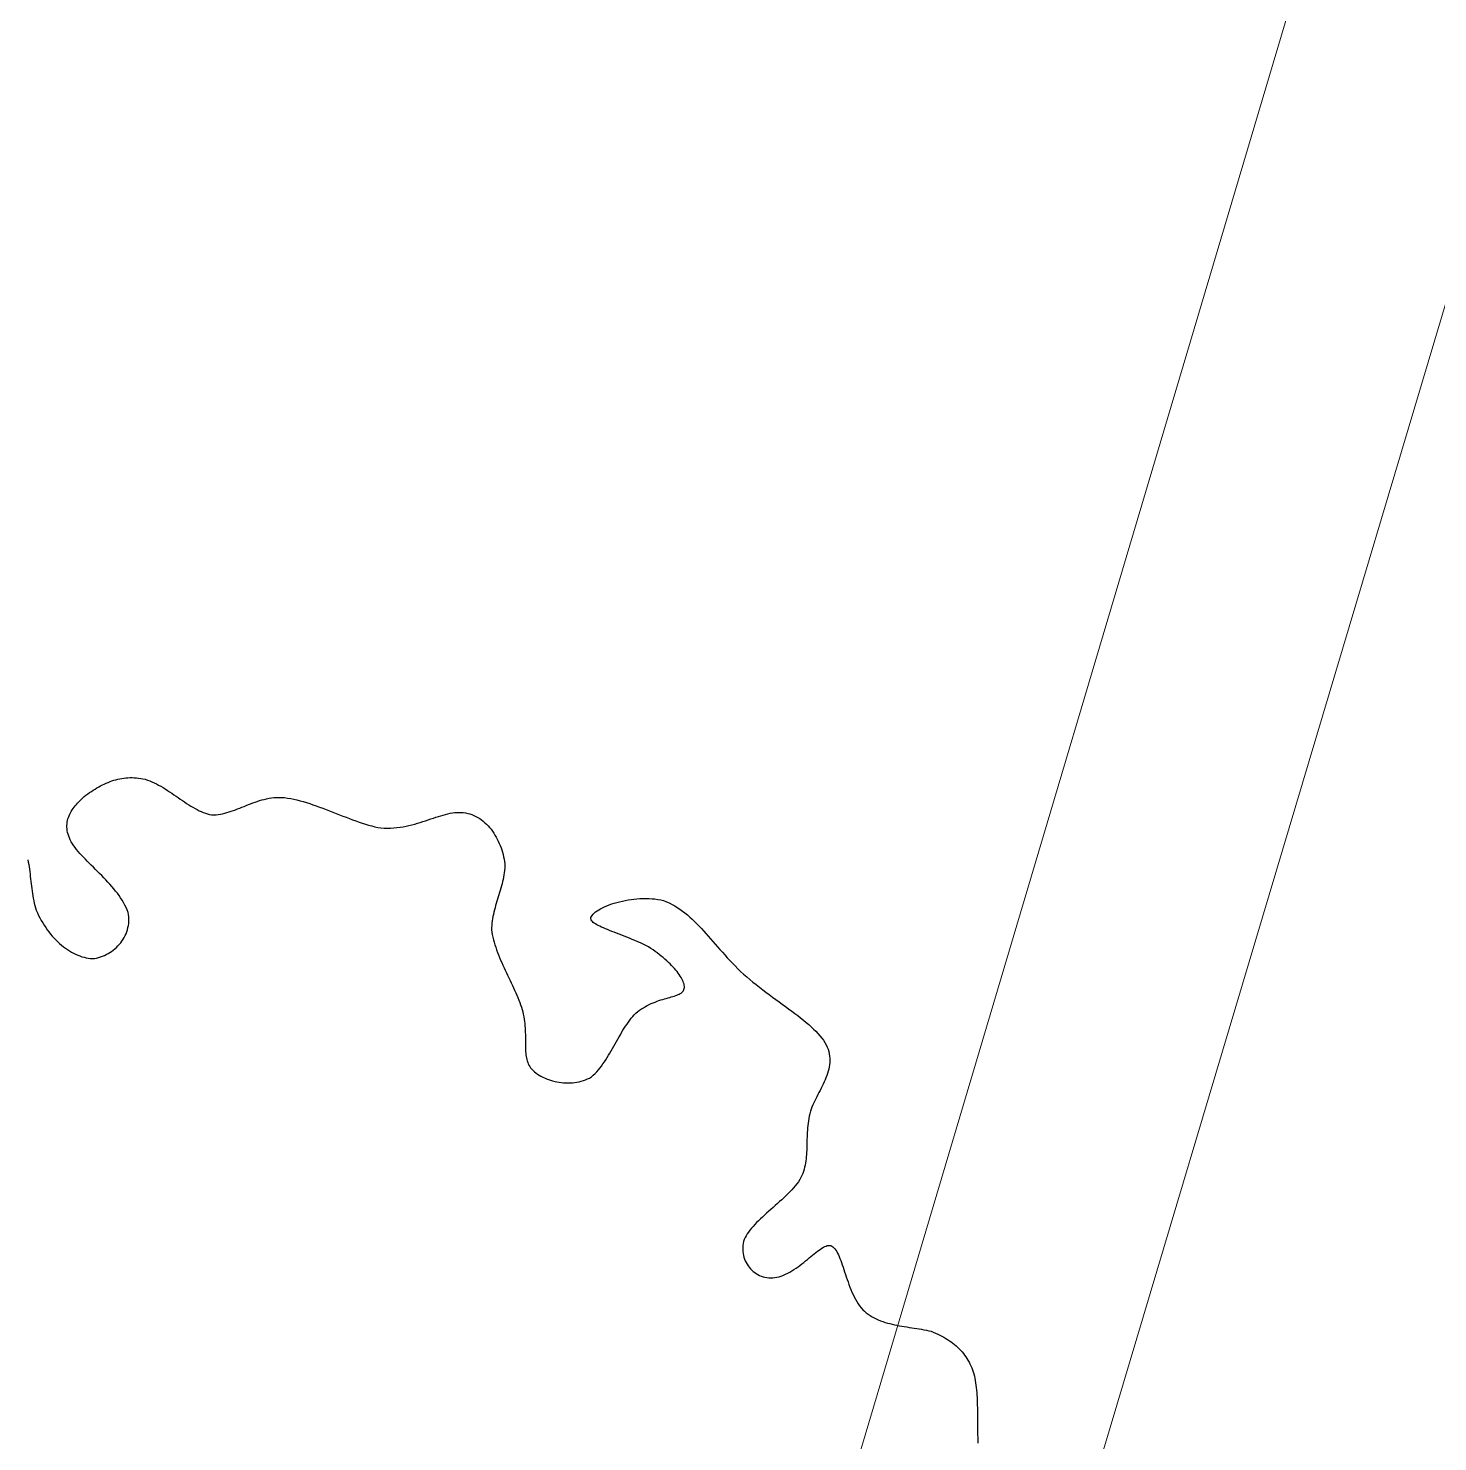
# Model space of a CAD drawing. Header units: metres. Extents: x 3 to 509016, y 4 to 6969473.
# Drawn here: x 507941.946 to 507945.447, y 6967156.693 to 6967160.203 of the extents above; entities that cross this region are included whole.
import ezdxf

# ---------------------------------------------------------------- set-up
doc = ezdxf.new("R2010")
doc.units = ezdxf.units.M
doc.layers.add('mga2020VEG_TREE', color=252, linetype='Continuous')
doc.layers.add('XREF', color=7, linetype='Continuous')
doc.layers.add('RW_UG_PIPES', color=252, linetype='EXISTING_WAT_RECYCLED', lineweight=0)
doc.layers.add('W_AG_PIPES_N', color=252, linetype='EXISTING_WATER', lineweight=0)
doc.styles.get("Standard").update_dxf_attribs({"font": 'ARIALN.TTF'})
doc.linetypes.add('EXISTING_WAT_RECYCLED', pattern='A,2,-2,2,-2,2,-2,["R",Standard,S=2.5,R=0,X=0,Y=-1.25],-4.4,2,-2,2,-2', length=24.4)
doc.linetypes.add('EXISTING_WATER', pattern='A,2,-2,2,-2,2,-2,["W",Standard,S=2.5,R=0,X=0,Y=-1.25],-4.4,2,-2,2,-2', length=24.4)

# ---------------------------------------------------------------- blocks, each defined once
blk = doc.blocks.new('BAC V TREE')
for p, q in [((2.4738, 15.3443), (2.5043, 15.3562)), ((2.5043, 15.3562), (2.5351, 15.3672)), ((2.5351, 15.3672), (2.5661, 15.3773)), ((2.5661, 15.3773), (2.5974, 15.3863)), ((2.5974, 15.3863), (2.6289, 15.3944)), ((2.6289, 15.3944), (2.6606, 15.4014)), ((2.6606, 15.4014), (2.6927, 15.4073)), ((2.6927, 15.4073), (2.725, 15.4121)), ((2.725, 15.4121), (2.7576, 15.4158)), ((2.7576, 15.4158), (2.7906, 15.4184)), ((2.7906, 15.4184), (2.8238, 15.4197)), ((2.8238, 15.4197), (2.8574, 15.4198)), ((2.8574, 15.4198), (2.8913, 15.4187)), ((2.8913, 15.4187), (2.9256, 15.4163)), ((2.9256, 15.4163), (2.9602, 15.4126)), ((2.9602, 15.4126), (2.9952, 15.4076)), ((2.9952, 15.4076), (3.0306, 15.4012)), ((3.0306, 15.4012), (3.0664, 15.3934)), ((3.0664, 15.3934), (3.1027, 15.3817)), ((3.1027, 15.3817), (3.1389, 15.3684)), ((3.1389, 15.3684), (3.1748, 15.3535)), ((2.0918, 15.1173), (2.1205, 15.1387)), ((2.1205, 15.1387), (2.1492, 15.1596)), ((2.1492, 15.1596), (2.178, 15.1799)), ((2.178, 15.1799), (2.207, 15.1996)), ((2.207, 15.1996), (2.236, 15.2186)), ((2.236, 15.2186), (2.2652, 15.237)), ((2.2652, 15.237), (2.2945, 15.2547)), ((2.2945, 15.2547), (2.3239, 15.2716)), ((2.3239, 15.2716), (2.3535, 15.2878)), ((2.3535, 15.2878), (2.3833, 15.3031)), ((2.3833, 15.3031), (2.4133, 15.3177)), ((2.4133, 15.3177), (2.4434, 15.3314)), ((2.4434, 15.3314), (2.4738, 15.3443)), ((3.1748, 15.3535), (3.2106, 15.3371)), ((3.2106, 15.3371), (3.2462, 15.3195)), ((3.2462, 15.3195), (3.2816, 15.3007)), ((3.2816, 15.3007), (3.3168, 15.2809)), ((3.3168, 15.2809), (3.3519, 15.2602)), ((3.3519, 15.2602), (3.3868, 15.2386)), ((3.3868, 15.2386), (3.4215, 15.2165)), ((3.4215, 15.2165), (3.4561, 15.1937)), ((3.4561, 15.1937), (3.4906, 15.1706)), ((3.4906, 15.1706), (3.5249, 15.1472)), ((3.5249, 15.1472), (3.5591, 15.1237)), ((1.8846, 14.8808), (1.8989, 14.9038)), ((1.8989, 14.9038), (1.9143, 14.9265)), ((1.9143, 14.9265), (1.9307, 14.9488)), ((1.9307, 14.9488), (1.9481, 14.9708)), ((1.9481, 14.9708), (1.9664, 14.9926)), ((1.9664, 14.9926), (1.9855, 15.014)), ((1.9855, 15.014), (2.0055, 15.0352)), ((2.0055, 15.0352), (2.0261, 15.0561)), ((2.0261, 15.0561), (2.0475, 15.0767)), ((2.0475, 15.0767), (2.0694, 15.0971)), ((2.0694, 15.0971), (2.0918, 15.1173)), ((3.5591, 15.1237), (3.5932, 15.1001)), ((3.5932, 15.1001), (3.6272, 15.0766)), ((3.6272, 15.0766), (3.6611, 15.0534)), ((3.6611, 15.0534), (3.6948, 15.0305)), ((3.6948, 15.0305), (3.7285, 15.0082)), ((3.7285, 15.0082), (3.7621, 14.9864)), ((3.7621, 14.9864), (3.7956, 14.9654)), ((3.7956, 14.9654), (3.8291, 14.9452)), ((3.8291, 14.9452), (3.8624, 14.9261)), ((3.8624, 14.9261), (3.8957, 14.9081)), ((3.8957, 14.9081), (3.929, 14.8913)), ((4.4759, 14.8937), (4.51, 14.9063)), ((4.51, 14.9063), (4.5441, 14.9194)), ((4.5441, 14.9194), (4.5783, 14.9329)), ((4.5783, 14.9329), (4.6125, 14.9467)), ((4.6125, 14.9467), (4.6469, 14.9606)), ((4.6469, 14.9606), (4.6815, 14.9746)), ((4.6815, 14.9746), (4.7163, 14.9885)), ((4.7163, 14.9885), (4.7513, 15.0022)), ((4.7513, 15.0022), (4.7867, 15.0155)), ((4.7867, 15.0155), (4.8223, 15.0284)), ((4.8223, 15.0284), (4.8583, 15.0407)), ((4.8583, 15.0407), (4.8948, 15.0523)), ((4.8948, 15.0523), (4.9317, 15.063)), ((4.9317, 15.063), (4.969, 15.0728)), ((4.969, 15.0728), (5.0069, 15.0815)), ((5.0069, 15.0815), (5.0453, 15.089)), ((5.0453, 15.089), (5.0843, 15.0952)), ((5.0843, 15.0952), (5.124, 15.1)), ((5.124, 15.1), (5.1643, 15.1031)), ((5.1643, 15.1031), (5.2054, 15.1046)), ((5.2054, 15.1046), (5.2472, 15.1042)), ((5.2472, 15.1042), (5.2946, 15.0997)), ((5.2946, 15.0997), (5.3427, 15.0933)), ((5.3427, 15.0933), (5.3915, 15.085)), ((5.3915, 15.085), (5.4409, 15.075)), ((5.4409, 15.075), (5.4909, 15.0635)), ((5.4909, 15.0635), (5.5414, 15.0506)), ((5.5414, 15.0506), (5.5924, 15.0363)), ((5.5924, 15.0363), (5.6439, 15.0208)), ((5.6439, 15.0208), (5.6957, 15.0042)), ((5.6957, 15.0042), (5.7479, 14.9867)), ((5.7479, 14.9867), (5.8003, 14.9684)), ((5.8003, 14.9684), (5.853, 14.9493)), ((5.853, 14.9493), (5.9058, 14.9297)), ((5.9058, 14.9297), (5.9588, 14.9096)), ((5.9588, 14.9096), (6.0119, 14.8892)), ((1.8154, 14.6565), (1.817, 14.6831)), ((1.817, 14.6831), (1.8203, 14.7093)), ((1.8203, 14.7093), (1.8252, 14.735)), ((1.8252, 14.735), (1.8317, 14.7603)), ((1.8317, 14.7603), (1.8396, 14.7851)), ((1.8396, 14.7851), (1.8489, 14.8096)), ((1.8489, 14.8096), (1.8595, 14.8337)), ((1.8595, 14.8337), (1.8714, 14.8574)), ((1.8714, 14.8574), (1.8846, 14.8808)), ((3.929, 14.8913), (3.9622, 14.8759)), ((3.9622, 14.8759), (3.9954, 14.862)), ((3.9954, 14.862), (4.0285, 14.8498)), ((4.0285, 14.8498), (4.0616, 14.8393)), ((4.0616, 14.8393), (4.0947, 14.8307)), ((4.0947, 14.8307), (4.1278, 14.8242)), ((4.1278, 14.8242), (4.1638, 14.8247)), ((4.1638, 14.8247), (4.1994, 14.8269)), ((4.1994, 14.8269), (4.2347, 14.8308)), ((4.2347, 14.8308), (4.2697, 14.8363)), ((4.2697, 14.8363), (4.3045, 14.8431)), ((4.3045, 14.8431), (4.339, 14.8512)), ((4.339, 14.8512), (4.3734, 14.8604)), ((4.3734, 14.8604), (4.4077, 14.8707)), ((4.4077, 14.8707), (4.4418, 14.8818)), ((4.4418, 14.8818), (4.4759, 14.8937)), ((6.0119, 14.8892), (6.065, 14.8685)), ((6.065, 14.8685), (6.118, 14.8478)), ((6.118, 14.8478), (6.171, 14.827)), ((6.171, 14.827), (6.2239, 14.8065)), ((6.2239, 14.8065), (6.2766, 14.7862)), ((6.2766, 14.7862), (6.3291, 14.7662)), ((6.3291, 14.7662), (6.3813, 14.7468)), ((6.3813, 14.7468), (6.4332, 14.7281)), ((6.4332, 14.7281), (6.4847, 14.7101)), ((6.4847, 14.7101), (6.5358, 14.693)), ((6.5358, 14.693), (6.5864, 14.6768)), ((7.3283, 14.6664), (7.3737, 14.6784)), ((7.3737, 14.6784), (7.4184, 14.6911)), ((7.4184, 14.6911), (7.4624, 14.7044)), ((7.4624, 14.7044), (7.5057, 14.718)), ((7.5057, 14.718), (7.5483, 14.7318)), ((7.5483, 14.7318), (7.5902, 14.7457)), ((7.5902, 14.7457), (7.6315, 14.7595)), ((7.6315, 14.7595), (7.6722, 14.7731)), ((7.6722, 14.7731), (7.7122, 14.7863)), ((7.7122, 14.7863), (7.7516, 14.799)), ((7.7516, 14.799), (7.7904, 14.811)), ((7.7904, 14.811), (7.8287, 14.8221)), ((7.8287, 14.8221), (7.8663, 14.8323)), ((7.8663, 14.8323), (7.9035, 14.8413)), ((7.9035, 14.8413), (7.9401, 14.8491)), ((7.9401, 14.8491), (7.9761, 14.8554)), ((7.9761, 14.8554), (8.0117, 14.8602)), ((8.0117, 14.8602), (8.0468, 14.8632)), ((8.0468, 14.8632), (8.0814, 14.8644)), ((8.0814, 14.8644), (8.1156, 14.8635)), ((8.1156, 14.8635), (8.1493, 14.8604)), ((8.1493, 14.8604), (8.1851, 14.8555)), ((8.1851, 14.8555), (8.22, 14.8484)), ((8.22, 14.8484), (8.2541, 14.8392)), ((8.2541, 14.8392), (8.2874, 14.828)), ((8.2874, 14.828), (8.3198, 14.8149)), ((8.3198, 14.8149), (8.3513, 14.7999)), ((8.3513, 14.7999), (8.3819, 14.7832)), ((8.3819, 14.7832), (8.4116, 14.7647)), ((8.4116, 14.7647), (8.4404, 14.7446)), ((8.4404, 14.7446), (8.4682, 14.7229)), ((8.4682, 14.7229), (8.4951, 14.6998)), ((8.4951, 14.6998), (8.5211, 14.6753)), ((1.8154, 14.6295), (1.8154, 14.6565)), ((1.8172, 14.602), (1.8154, 14.6295)), ((1.8209, 14.574), (1.8172, 14.602)), ((1.8265, 14.5455), (1.8209, 14.574)), ((1.834, 14.5165), (1.8265, 14.5455)), ((1.8436, 14.487), (1.834, 14.5165)), ((1.8552, 14.4569), (1.8436, 14.487)), ((1.869, 14.4264), (1.8552, 14.4569)), ((6.5864, 14.6768), (6.6365, 14.6618)), ((6.6365, 14.6618), (6.686, 14.6481)), ((6.686, 14.6481), (6.7349, 14.6357)), ((6.7349, 14.6357), (6.7831, 14.6249)), ((6.7831, 14.6249), (6.8306, 14.6156)), ((6.8306, 14.6156), (6.8841, 14.6127)), ((6.8841, 14.6127), (6.9368, 14.612)), ((6.9368, 14.612), (6.9886, 14.6133)), ((6.9886, 14.6133), (7.0395, 14.6165)), ((7.0395, 14.6165), (7.0897, 14.6214)), ((7.0897, 14.6214), (7.139, 14.6278)), ((7.139, 14.6278), (7.1874, 14.6357)), ((7.1874, 14.6357), (7.2352, 14.6449)), ((7.2352, 14.6449), (7.2821, 14.6551)), ((7.2821, 14.6551), (7.3283, 14.6664)), ((8.5211, 14.6753), (8.546, 14.6494)), ((8.546, 14.6494), (8.57, 14.6223)), ((8.57, 14.6223), (8.593, 14.594)), ((8.593, 14.594), (8.615, 14.5646)), ((8.615, 14.5646), (8.6359, 14.5343)), ((8.6359, 14.5343), (8.6558, 14.5029)), ((8.6558, 14.5029), (8.6746, 14.4707)), ((8.6746, 14.4707), (8.6924, 14.4377)), ((1.885, 14.3952), (1.869, 14.4264)), ((1.9033, 14.3635), (1.885, 14.3952)), ((1.9239, 14.3312), (1.9033, 14.3635)), ((1.9463, 14.3012), (1.9239, 14.3312)), ((1.9704, 14.2709), (1.9463, 14.3012)), ((1.996, 14.2403), (1.9704, 14.2709)), ((2.0229, 14.2096), (1.996, 14.2403)), ((8.6924, 14.4377), (8.7091, 14.4041)), ((8.7091, 14.4041), (8.7247, 14.3697)), ((8.7247, 14.3697), (8.7392, 14.3348)), ((8.7392, 14.3348), (8.7525, 14.2995)), ((8.7525, 14.2995), (8.7648, 14.2637)), ((8.7648, 14.2637), (8.7759, 14.2276)), ((8.7759, 14.2276), (8.7858, 14.1912)), ((1.1921, 14.1076), (1.1989, 14.0702)), ((1.1989, 14.0702), (1.2051, 14.0325)), ((1.2051, 14.0325), (1.2109, 13.9945)), ((2.0511, 14.1786), (2.0229, 14.2096)), ((2.0803, 14.1473), (2.0511, 14.1786)), ((2.1105, 14.1158), (2.0803, 14.1473)), ((2.1415, 14.0841), (2.1105, 14.1158)), ((2.1733, 14.052), (2.1415, 14.0841)), ((2.2056, 14.0197), (2.1733, 14.052)), ((2.2384, 13.9871), (2.2056, 14.0197)), ((8.7858, 14.1912), (8.7945, 14.1547)), ((8.7945, 14.1547), (8.8021, 14.1181)), ((8.8021, 14.1181), (8.8085, 14.0814)), ((8.8085, 14.0814), (8.8136, 14.0448)), ((8.8133, 14.0084), (8.8116, 13.9722)), ((8.8136, 14.0448), (8.8133, 14.0084)), ((1.2109, 13.9945), (1.2162, 13.9563)), ((1.2162, 13.9563), (1.2211, 13.9179)), ((1.2211, 13.9179), (1.2259, 13.8793)), ((1.2259, 13.8793), (1.2304, 13.8406)), ((1.2304, 13.8406), (1.2349, 13.8018)), ((1.2349, 13.8018), (1.2394, 13.7629)), ((2.2716, 13.9543), (2.2384, 13.9871)), ((2.3049, 13.9211), (2.2716, 13.9543)), ((2.3383, 13.8876), (2.3049, 13.9211)), ((2.3716, 13.8539), (2.3383, 13.8876)), ((2.4048, 13.8198), (2.3716, 13.8539)), ((2.4376, 13.7854), (2.4048, 13.8198)), ((2.4701, 13.7507), (2.4376, 13.7854)), ((8.7858, 13.7939), (8.7779, 13.7586)), ((8.7929, 13.8292), (8.7858, 13.7939)), ((8.7991, 13.8648), (8.7929, 13.8292)), ((8.8044, 13.9004), (8.7991, 13.8648)), ((8.8086, 13.9362), (8.8044, 13.9004)), ((8.8116, 13.9722), (8.8086, 13.9362)), ((1.2394, 13.7629), (1.2439, 13.724)), ((1.2439, 13.724), (1.2487, 13.6852)), ((1.2487, 13.6852), (1.2538, 13.6463)), ((1.2538, 13.6463), (1.2592, 13.6075)), ((1.2592, 13.6075), (1.265, 13.5689)), ((1.265, 13.5689), (1.2714, 13.5304)), ((2.5019, 13.7156), (2.4701, 13.7507)), ((2.5331, 13.6802), (2.5019, 13.7156)), ((2.5634, 13.6445), (2.5331, 13.6802)), ((2.5928, 13.6084), (2.5634, 13.6445)), ((2.6212, 13.5719), (2.5928, 13.6084)), ((2.6483, 13.5351), (2.6212, 13.5719)), ((8.7194, 13.5489), (8.7087, 13.5141)), ((8.7299, 13.5837), (8.7194, 13.5489)), ((8.7403, 13.6185), (8.7299, 13.5837)), ((8.7504, 13.6534), (8.7403, 13.6185)), ((8.7601, 13.6884), (8.7504, 13.6534)), ((8.7693, 13.7234), (8.7601, 13.6884)), ((8.7779, 13.7586), (8.7693, 13.7234)), ((1.2714, 13.5304), (1.2785, 13.492)), ((1.2785, 13.492), (1.2862, 13.4539)), ((1.2862, 13.4539), (1.2947, 13.416)), ((1.2947, 13.416), (1.3042, 13.3784)), ((1.3042, 13.3784), (1.3146, 13.3411)), ((1.3146, 13.3411), (1.326, 13.3041)), ((2.6741, 13.4979), (2.6483, 13.5351)), ((2.6984, 13.4603), (2.6741, 13.4979)), ((2.7212, 13.4224), (2.6984, 13.4603)), ((2.7422, 13.384), (2.7212, 13.4224)), ((2.7614, 13.3453), (2.7422, 13.384)), ((2.7786, 13.3061), (2.7614, 13.3453)), ((8.6572, 13.3402), (8.6479, 13.3053)), ((8.6669, 13.375), (8.6572, 13.3402)), ((8.677, 13.4098), (8.6669, 13.375)), ((8.6874, 13.4446), (8.677, 13.4098)), ((8.698, 13.4793), (8.6874, 13.4446)), ((8.7087, 13.5141), (8.698, 13.4793)), ((10.315, 13.3075), (10.344, 13.3243)), ((10.344, 13.3243), (10.3754, 13.3406)), ((10.3754, 13.3406), (10.4089, 13.3565)), ((10.4089, 13.3565), (10.4444, 13.3719)), ((10.4444, 13.3719), (10.4818, 13.3866)), ((10.4818, 13.3866), (10.5209, 13.4006)), ((10.5209, 13.4006), (10.5616, 13.4139)), ((10.5616, 13.4139), (10.6036, 13.4263)), ((10.6036, 13.4263), (10.647, 13.4378)), ((10.647, 13.4378), (10.6915, 13.4484)), ((10.6915, 13.4484), (10.7369, 13.4579)), ((10.7369, 13.4579), (10.7832, 13.4663)), ((10.7832, 13.4663), (10.8301, 13.4736)), ((10.8301, 13.4736), (10.8776, 13.4796)), ((10.8776, 13.4796), (10.9255, 13.4843)), ((10.9255, 13.4843), (10.9736, 13.4876)), ((10.9736, 13.4876), (11.0218, 13.4894)), ((11.0218, 13.4894), (11.0699, 13.4898)), ((11.0699, 13.4898), (11.1179, 13.4885)), ((11.1179, 13.4885), (11.1654, 13.4856)), ((11.1654, 13.4856), (11.2125, 13.481)), ((11.2125, 13.481), (11.2589, 13.4746)), ((11.2589, 13.4746), (11.3046, 13.4663)), ((11.3046, 13.4663), (11.3492, 13.4561)), ((11.3492, 13.4561), (11.3957, 13.4374)), ((11.3957, 13.4374), (11.4409, 13.4169)), ((11.4409, 13.4169), (11.485, 13.3944)), ((11.485, 13.3944), (11.5281, 13.3702)), ((11.5281, 13.3702), (11.5702, 13.3443)), ((11.5702, 13.3443), (11.6114, 13.3168)), ((1.326, 13.3041), (1.3443, 13.2614)), ((1.3443, 13.2614), (1.3638, 13.2196)), ((1.3638, 13.2196), (1.3843, 13.1786)), ((1.3843, 13.1786), (1.4058, 13.1386)), ((1.4058, 13.1386), (1.4283, 13.0996)), ((1.4283, 13.0996), (1.4518, 13.0616)), ((2.7937, 13.2665), (2.7786, 13.3061)), ((2.8, 13.2305), (2.7937, 13.2665)), ((2.804, 13.1948), (2.8, 13.2305)), ((2.8025, 13.0901), (2.8051, 13.1245)), ((2.8057, 13.1595), (2.804, 13.1948)), ((2.8051, 13.1245), (2.8057, 13.1595)), ((8.6123, 13.1298), (8.608, 13.0943)), ((8.6177, 13.1651), (8.6123, 13.1298)), ((8.624, 13.2003), (8.6177, 13.1651)), ((8.6312, 13.2354), (8.624, 13.2003)), ((8.6392, 13.2704), (8.6312, 13.2354)), ((8.6479, 13.3053), (8.6392, 13.2704)), ((10.187, 13.1709), (10.1885, 13.1838)), ((10.1888, 13.1581), (10.187, 13.1709)), ((10.1885, 13.1838), (10.1973, 13.2016)), ((10.1937, 13.1454), (10.1888, 13.1581)), ((10.2017, 13.1328), (10.1937, 13.1454)), ((10.1973, 13.2016), (10.2094, 13.2195)), ((10.2125, 13.1202), (10.2017, 13.1328)), ((10.2094, 13.2195), (10.2247, 13.2374)), ((10.2262, 13.1077), (10.2125, 13.1202)), ((10.2247, 13.2374), (10.2431, 13.2552)), ((10.2425, 13.0952), (10.2262, 13.1077)), ((10.2431, 13.2552), (10.2644, 13.2729)), ((10.2644, 13.2729), (10.2884, 13.2903)), ((10.2884, 13.2903), (10.315, 13.3075)), ((11.6114, 13.3168), (11.6518, 13.2878)), ((11.6518, 13.2878), (11.6914, 13.2572)), ((11.6914, 13.2572), (11.7304, 13.2253)), ((11.7304, 13.2253), (11.7688, 13.1921)), ((11.7688, 13.1921), (11.8067, 13.1576)), ((11.8067, 13.1576), (11.8442, 13.1219)), ((11.8442, 13.1219), (11.8813, 13.0852)), ((1.4518, 13.0616), (1.4762, 13.0245)), ((1.4762, 13.0245), (1.5015, 12.9886)), ((1.5015, 12.9886), (1.5275, 12.9537)), ((1.5275, 12.9537), (1.5544, 12.92)), ((1.5544, 12.92), (1.582, 12.8874)), ((1.582, 12.8874), (1.6103, 12.856)), ((2.7306, 12.8663), (2.7461, 12.896)), ((2.7461, 12.896), (2.76, 12.9266)), ((2.76, 12.9266), (2.7722, 12.958)), ((2.7722, 12.958), (2.7826, 12.99)), ((2.7826, 12.99), (2.7912, 13.0228)), ((2.7912, 13.0228), (2.7978, 13.0562)), ((2.7978, 13.0562), (2.8025, 13.0901)), ((8.603, 13.023), (8.6025, 12.9871)), ((8.6025, 12.9871), (8.6034, 12.951)), ((8.6048, 13.0587), (8.603, 13.023)), ((8.6034, 12.951), (8.6109, 12.9111)), ((8.608, 13.0943), (8.6048, 13.0587)), ((8.6109, 12.9111), (8.6198, 12.8711)), ((8.6198, 12.8711), (8.63, 12.8308)), ((10.2613, 13.0826), (10.2425, 13.0952)), ((10.2825, 13.07), (10.2613, 13.0826)), ((10.306, 13.0573), (10.2825, 13.07)), ((10.3317, 13.0444), (10.306, 13.0573)), ((10.3594, 13.0314), (10.3317, 13.0444)), ((10.3891, 13.0182), (10.3594, 13.0314)), ((10.4205, 13.0048), (10.3891, 13.0182)), ((10.4537, 12.9912), (10.4205, 13.0048)), ((10.4883, 12.9773), (10.4537, 12.9912)), ((10.5244, 12.963), (10.4883, 12.9773)), ((10.5618, 12.9485), (10.5244, 12.963)), ((10.6004, 12.9336), (10.5618, 12.9485)), ((10.6401, 12.9182), (10.6004, 12.9336)), ((10.6807, 12.9025), (10.6401, 12.9182)), ((10.7221, 12.8863), (10.6807, 12.9025)), ((10.7642, 12.8696), (10.7221, 12.8863)), ((11.8813, 13.0852), (11.9182, 13.0474)), ((11.9182, 13.0474), (11.9549, 13.0087)), ((11.9549, 13.0087), (11.9915, 12.9692)), ((11.9915, 12.9692), (12.0281, 12.9288)), ((12.0281, 12.9288), (12.0647, 12.8877)), ((12.0647, 12.8877), (12.1015, 12.846)), ((1.6103, 12.856), (1.6392, 12.8258)), ((1.6392, 12.8258), (1.6688, 12.7969)), ((1.6688, 12.7969), (1.6989, 12.7692)), ((1.6989, 12.7692), (1.7296, 12.7429)), ((1.7296, 12.7429), (1.7607, 12.7179)), ((1.7607, 12.7179), (1.7922, 12.6943)), ((1.7922, 12.6943), (1.8242, 12.6721)), ((1.8242, 12.6721), (1.8565, 12.6514)), ((1.8565, 12.6514), (1.8891, 12.6321)), ((2.5298, 12.6445), (2.5567, 12.6644)), ((2.5567, 12.6644), (2.5827, 12.6857)), ((2.5827, 12.6857), (2.6075, 12.7081)), ((2.6075, 12.7081), (2.6313, 12.7318)), ((2.6313, 12.7318), (2.6538, 12.7566)), ((2.6538, 12.7566), (2.6751, 12.7826)), ((2.6751, 12.7826), (2.695, 12.8095)), ((2.695, 12.8095), (2.7135, 12.8374)), ((2.7135, 12.8374), (2.7306, 12.8663)), ((8.63, 12.8308), (8.6414, 12.7905)), ((8.6414, 12.7905), (8.6538, 12.75)), ((8.6538, 12.75), (8.6673, 12.7094)), ((8.6673, 12.7094), (8.6816, 12.6687)), ((8.6816, 12.6687), (8.6969, 12.628)), ((10.8069, 12.8524), (10.7642, 12.8696)), ((10.85, 12.8346), (10.8069, 12.8524)), ((10.8935, 12.8163), (10.85, 12.8346)), ((10.9372, 12.7974), (10.8935, 12.8163)), ((10.9809, 12.7778), (10.9372, 12.7974)), ((11.0246, 12.7576), (10.9809, 12.7778)), ((11.0681, 12.7367), (11.0246, 12.7576)), ((11.1114, 12.715), (11.0681, 12.7367)), ((11.1468, 12.6913), (11.1114, 12.715)), ((11.1815, 12.6672), (11.1468, 12.6913)), ((11.2154, 12.6429), (11.1815, 12.6672)), ((12.1015, 12.846), (12.1385, 12.8038)), ((12.1385, 12.8038), (12.1757, 12.761)), ((12.1757, 12.761), (12.2134, 12.7178)), ((12.2134, 12.7178), (12.2515, 12.6743)), ((12.2515, 12.6743), (12.2901, 12.6305)), ((1.8891, 12.6321), (1.922, 12.6144)), ((1.922, 12.6144), (1.9551, 12.5981)), ((1.9551, 12.5981), (1.9884, 12.5835)), ((1.9884, 12.5835), (2.0218, 12.5704)), ((2.0218, 12.5704), (2.0553, 12.559)), ((2.0553, 12.559), (2.0888, 12.5493)), ((2.0888, 12.5493), (2.1224, 12.5412)), ((2.1224, 12.5412), (2.1559, 12.5349)), ((2.1559, 12.5349), (2.1894, 12.5304)), ((2.1894, 12.5304), (2.2227, 12.5276)), ((2.2227, 12.5276), (2.2555, 12.5317)), ((2.2555, 12.5317), (2.288, 12.5377)), ((2.288, 12.5377), (2.3201, 12.5454)), ((2.3201, 12.5454), (2.3519, 12.5549)), ((2.3519, 12.5549), (2.3832, 12.5659)), ((2.3832, 12.5659), (2.4139, 12.5786)), ((2.4139, 12.5786), (2.444, 12.5929)), ((2.444, 12.5929), (2.4734, 12.6086)), ((2.4734, 12.6086), (2.502, 12.6259)), ((2.502, 12.6259), (2.5298, 12.6445)), ((8.6969, 12.628), (8.7129, 12.5872)), ((8.7129, 12.5872), (8.7296, 12.5464)), ((8.7296, 12.5464), (8.7469, 12.5055)), ((8.7469, 12.5055), (8.7646, 12.4647)), ((8.7646, 12.4647), (8.7829, 12.4239)), ((8.7829, 12.4239), (8.8014, 12.3832)), ((11.2485, 12.6183), (11.2154, 12.6429)), ((11.2808, 12.5935), (11.2485, 12.6183)), ((11.3122, 12.5686), (11.2808, 12.5935)), ((11.3426, 12.5436), (11.3122, 12.5686)), ((11.372, 12.5185), (11.3426, 12.5436)), ((11.4005, 12.4933), (11.372, 12.5185)), ((11.4278, 12.4682), (11.4005, 12.4933)), ((11.454, 12.4431), (11.4278, 12.4682)), ((11.479, 12.4181), (11.454, 12.4431)), ((12.2901, 12.6305), (12.3293, 12.5865)), ((12.3293, 12.5865), (12.3692, 12.5424)), ((12.3692, 12.5424), (12.4099, 12.4983)), ((12.4099, 12.4983), (12.4514, 12.4542)), ((12.4514, 12.4542), (12.4939, 12.4102)), ((8.8014, 12.3832), (8.8203, 12.3425)), ((8.8203, 12.3425), (8.8393, 12.3019)), ((8.8393, 12.3019), (8.8584, 12.2614)), ((8.8584, 12.2614), (8.8775, 12.2211)), ((8.8775, 12.2211), (8.8966, 12.1809)), ((11.5028, 12.3933), (11.479, 12.4181)), ((11.5254, 12.3687), (11.5028, 12.3933)), ((11.5466, 12.3443), (11.5254, 12.3687)), ((11.5665, 12.3202), (11.5466, 12.3443)), ((11.585, 12.2963), (11.5665, 12.3202)), ((11.602, 12.2729), (11.585, 12.2963)), ((11.6175, 12.2498), (11.602, 12.2729)), ((11.6315, 12.2272), (11.6175, 12.2498)), ((11.6439, 12.2051), (11.6315, 12.2272)), ((11.6547, 12.1835), (11.6439, 12.2051)), ((12.4939, 12.4102), (12.5373, 12.3664)), ((12.5373, 12.3664), (12.5819, 12.3229)), ((12.5819, 12.3229), (12.6297, 12.2795)), ((12.6297, 12.2795), (12.6786, 12.2367)), ((12.6786, 12.2367), (12.7284, 12.1946)), ((12.7284, 12.1946), (12.779, 12.153)), ((8.8966, 12.1809), (8.9155, 12.1408)), ((8.9155, 12.1408), (8.9341, 12.1009)), ((8.9341, 12.1009), (8.9525, 12.0613)), ((8.9525, 12.0613), (8.9704, 12.0218)), ((8.9704, 12.0218), (8.9878, 11.9826)), ((8.9878, 11.9826), (9.0047, 11.9437)), ((11.6015, 11.9605), (11.6176, 11.9688)), ((11.6176, 11.9688), (11.632, 11.9777)), ((11.632, 11.9777), (11.6446, 11.9872)), ((11.6446, 11.9872), (11.6553, 11.9974)), ((11.6638, 12.1625), (11.6547, 12.1835)), ((11.6553, 11.9974), (11.664, 12.0083)), ((11.6712, 12.1421), (11.6638, 12.1625)), ((11.664, 12.0083), (11.6706, 12.0201)), ((11.6706, 12.0201), (11.6766, 12.035)), ((11.6768, 12.1223), (11.6712, 12.1421)), ((11.6766, 12.035), (11.6806, 12.0508)), ((11.6806, 12.1033), (11.6768, 12.1223)), ((11.6825, 12.085), (11.6806, 12.1033)), ((11.6806, 12.0508), (11.6825, 12.0674)), ((11.6825, 12.0674), (11.6825, 12.085)), ((12.779, 12.153), (12.8302, 12.112)), ((12.8302, 12.112), (12.8819, 12.0715)), ((12.8819, 12.0715), (12.9341, 12.0315)), ((12.9341, 12.0315), (12.9864, 11.992)), ((12.9864, 11.992), (13.0389, 11.953)), ((9.0047, 11.9437), (9.0209, 11.905)), ((9.0209, 11.905), (9.0364, 11.8667)), ((9.0364, 11.8667), (9.0511, 11.8286)), ((9.0511, 11.8286), (9.0648, 11.7909)), ((9.0648, 11.7909), (9.0776, 11.7536)), ((9.0776, 11.7536), (9.0892, 11.7166)), ((10.9975, 11.7246), (11.0282, 11.7442)), ((11.0282, 11.7442), (11.0592, 11.7624)), ((11.0592, 11.7624), (11.0904, 11.7793)), ((11.0904, 11.7793), (11.1217, 11.7949)), ((11.1217, 11.7949), (11.1531, 11.8094)), ((11.1531, 11.8094), (11.1844, 11.8227)), ((11.1844, 11.8227), (11.2155, 11.835)), ((11.2155, 11.835), (11.2464, 11.8465)), ((11.2464, 11.8465), (11.277, 11.8571)), ((11.277, 11.8571), (11.3071, 11.867)), ((11.3071, 11.867), (11.3367, 11.8762)), ((11.3367, 11.8762), (11.3657, 11.8849)), ((11.3657, 11.8849), (11.394, 11.8931)), ((11.394, 11.8931), (11.4215, 11.9009)), ((11.4215, 11.9009), (11.4481, 11.9085)), ((11.4481, 11.9085), (11.4737, 11.9158)), ((11.4737, 11.9158), (11.4982, 11.923)), ((11.4982, 11.923), (11.5215, 11.9302)), ((11.5215, 11.9302), (11.5436, 11.9374)), ((11.5436, 11.9374), (11.5644, 11.9448)), ((11.5644, 11.9448), (11.5837, 11.9525)), ((11.5837, 11.9525), (11.6015, 11.9605)), ((13.0389, 11.953), (13.0913, 11.9143)), ((13.0913, 11.9143), (13.1436, 11.8761)), ((13.1436, 11.8761), (13.1956, 11.8382)), ((13.1956, 11.8382), (13.2472, 11.8007)), ((13.2472, 11.8007), (13.2982, 11.7634)), ((13.2982, 11.7634), (13.3485, 11.7265)), ((9.0892, 11.7166), (9.0994, 11.6771)), ((9.0994, 11.6771), (9.1082, 11.6382)), ((9.1082, 11.6382), (9.1157, 11.6)), ((9.1157, 11.6), (9.1219, 11.5624)), ((9.1219, 11.5624), (9.1271, 11.5254)), ((9.1271, 11.5254), (9.1313, 11.489)), ((10.7883, 11.5149), (10.8111, 11.5457)), ((10.8111, 11.5457), (10.8344, 11.5752)), ((10.8344, 11.5752), (10.8583, 11.6036)), ((10.8583, 11.6036), (10.8829, 11.6305)), ((10.8829, 11.6305), (10.9082, 11.656)), ((10.9082, 11.656), (10.9374, 11.6806)), ((10.9374, 11.6806), (10.9672, 11.7034)), ((10.9672, 11.7034), (10.9975, 11.7246)), ((13.3485, 11.7265), (13.398, 11.6898)), ((13.398, 11.6898), (13.4465, 11.6534)), ((13.4465, 11.6534), (13.4939, 11.6171)), ((13.4939, 11.6171), (13.5401, 11.581)), ((13.5401, 11.581), (13.5849, 11.5451)), ((13.5849, 11.5451), (13.6283, 11.5093)), ((9.1313, 11.489), (9.1347, 11.4533)), ((9.1347, 11.4533), (9.1372, 11.4182)), ((9.1372, 11.4182), (9.1391, 11.3837)), ((9.1391, 11.3837), (9.1405, 11.3498)), ((9.1405, 11.3498), (9.1413, 11.3166)), ((9.1413, 11.3166), (9.1419, 11.284)), ((10.6392, 11.2759), (10.6598, 11.3119)), ((10.6598, 11.3119), (10.6805, 11.3475)), ((10.6805, 11.3475), (10.7014, 11.3825)), ((10.7014, 11.3825), (10.7226, 11.4168)), ((10.7226, 11.4168), (10.7441, 11.4504)), ((10.7441, 11.4504), (10.766, 11.4831)), ((10.766, 11.4831), (10.7883, 11.5149)), ((13.6283, 11.5093), (13.67, 11.4736)), ((13.67, 11.4736), (13.71, 11.4379)), ((13.71, 11.4379), (13.748, 11.4023)), ((13.748, 11.4023), (13.784, 11.3667)), ((13.784, 11.3667), (13.8179, 11.3311)), ((13.8179, 11.3311), (13.8495, 11.2955)), ((13.8495, 11.2955), (13.8786, 11.2597)), ((9.1419, 11.284), (9.1421, 11.252)), ((9.1421, 11.252), (9.1423, 11.2207)), ((9.1423, 11.2207), (9.1424, 11.1899)), ((9.1424, 11.1899), (9.1426, 11.1598)), ((9.1426, 11.1598), (9.1429, 11.1303)), ((9.1429, 11.1303), (9.1435, 11.1015)), ((9.1435, 11.1015), (9.1446, 11.0732)), ((9.1446, 11.0732), (9.1461, 11.0456)), ((10.5153, 11.0558), (10.5363, 11.0925)), ((10.5363, 11.0925), (10.5571, 11.1293)), ((10.5571, 11.1293), (10.5777, 11.1661)), ((10.5777, 11.1661), (10.5982, 11.2029)), ((10.5982, 11.2029), (10.6187, 11.2395)), ((10.6187, 11.2395), (10.6392, 11.2759)), ((13.8786, 11.2597), (13.9052, 11.2239)), ((13.9052, 11.2239), (13.929, 11.1879)), ((13.929, 11.1879), (13.95, 11.1518)), ((13.95, 11.1518), (13.9667, 11.1155)), ((13.9667, 11.1155), (13.9803, 11.0793)), ((13.9803, 11.0793), (13.991, 11.0433)), ((9.1461, 11.0456), (9.1482, 11.0186)), ((9.1482, 11.0186), (9.151, 10.9923)), ((9.151, 10.9923), (9.1546, 10.9665)), ((9.1546, 10.9665), (9.1591, 10.9414)), ((9.1591, 10.9414), (9.1647, 10.9169)), ((9.1647, 10.9169), (9.1714, 10.893)), ((9.1714, 10.893), (9.1793, 10.8698)), ((9.1793, 10.8698), (9.1885, 10.8471)), ((9.1885, 10.8471), (9.1992, 10.8251)), ((10.3582, 10.8118), (10.3821, 10.8446)), ((10.3821, 10.8446), (10.4055, 10.8783)), ((10.4055, 10.8783), (10.4283, 10.9127)), ((10.4283, 10.9127), (10.4507, 10.9478)), ((10.4507, 10.9478), (10.4726, 10.9834)), ((10.4726, 10.9834), (10.4941, 11.0194)), ((10.4941, 11.0194), (10.5153, 11.0558)), ((13.991, 11.0433), (13.9989, 11.0076)), ((13.9989, 11.0076), (14.0041, 10.972)), ((14.0057, 10.8663), (14.0019, 10.8314)), ((14.0041, 10.972), (14.0069, 10.9366)), ((14.0074, 10.9014), (14.0057, 10.8663)), ((14.0069, 10.9366), (14.0074, 10.9014)), ((9.1992, 10.8251), (9.2114, 10.8037)), ((9.2114, 10.8037), (9.2253, 10.7829)), ((9.2253, 10.7829), (9.2441, 10.7616)), ((9.2441, 10.7616), (9.2647, 10.741)), ((9.2647, 10.741), (9.2868, 10.7212)), ((9.2868, 10.7212), (9.3105, 10.7023)), ((9.3105, 10.7023), (9.3356, 10.6842)), ((9.3356, 10.6842), (9.362, 10.6671)), ((9.362, 10.6671), (9.3896, 10.6509)), ((9.3896, 10.6509), (9.4184, 10.6357)), ((9.4184, 10.6357), (9.4483, 10.6215)), ((9.4483, 10.6215), (9.4791, 10.6084)), ((10.1351, 10.6056), (10.1672, 10.6209)), ((10.1672, 10.6209), (10.1984, 10.638)), ((10.1984, 10.638), (10.2272, 10.6637)), ((10.2272, 10.6637), (10.2551, 10.6908)), ((10.2551, 10.6908), (10.282, 10.7193)), ((10.282, 10.7193), (10.3082, 10.749)), ((10.3082, 10.749), (10.3335, 10.7799)), ((10.3335, 10.7799), (10.3582, 10.8118)), ((13.9446, 10.6249), (13.9306, 10.5909)), ((13.9575, 10.659), (13.9446, 10.6249)), ((13.9693, 10.6932), (13.9575, 10.659)), ((13.9798, 10.7275), (13.9693, 10.6932)), ((13.9888, 10.762), (13.9798, 10.7275)), ((13.9963, 10.7966), (13.9888, 10.762)), ((14.0019, 10.8314), (13.9963, 10.7966)), ((9.4791, 10.6084), (9.5109, 10.5963)), ((9.5109, 10.5963), (9.5434, 10.5854)), ((9.5434, 10.5854), (9.5767, 10.5756)), ((9.5767, 10.5756), (9.6106, 10.5671)), ((9.6106, 10.5671), (9.645, 10.5597)), ((9.645, 10.5597), (9.6799, 10.5536)), ((9.6799, 10.5536), (9.7152, 10.5489)), ((9.7152, 10.5489), (9.7507, 10.5454)), ((9.7507, 10.5454), (9.7864, 10.5433)), ((9.7864, 10.5433), (9.8223, 10.5427)), ((9.8223, 10.5427), (9.8581, 10.5434)), ((9.8581, 10.5434), (9.8939, 10.5457)), ((9.8939, 10.5457), (9.9296, 10.5494)), ((9.9296, 10.5494), (9.9649, 10.5547)), ((9.9649, 10.5547), (10, 10.5616)), ((10, 10.5616), (10.0346, 10.5701)), ((10.0346, 10.5701), (10.0687, 10.5803)), ((10.0687, 10.5803), (10.1023, 10.5921)), ((10.1023, 10.5921), (10.1351, 10.6056)), ((13.8332, 10.3891), (13.8161, 10.3557)), ((13.8503, 10.4225), (13.8332, 10.3891)), ((13.8673, 10.456), (13.8503, 10.4225)), ((13.8839, 10.4896), (13.8673, 10.456)), ((13.9001, 10.5233), (13.8839, 10.4896)), ((13.9157, 10.5571), (13.9001, 10.5233)), ((13.9306, 10.5909), (13.9157, 10.5571)), ((13.7356, 10.1896), (13.7215, 10.1565)), ((13.7506, 10.2227), (13.7356, 10.1896)), ((13.7662, 10.2559), (13.7506, 10.2227)), ((13.7825, 10.2891), (13.7662, 10.2559)), ((13.7992, 10.3224), (13.7825, 10.2891)), ((13.8161, 10.3557), (13.7992, 10.3224)), ((13.6637, 9.9355), (13.6585, 9.8976)), ((13.67, 9.9736), (13.6637, 9.9355)), ((13.6775, 10.0121), (13.67, 9.9736)), ((13.6863, 10.051), (13.6775, 10.0121)), ((13.6965, 10.0903), (13.6863, 10.051)), ((13.7084, 10.1234), (13.6965, 10.0903)), ((13.7215, 10.1565), (13.7084, 10.1234)), ((13.6442, 9.7134), (13.6429, 9.6775)), ((13.6458, 9.7497), (13.6442, 9.7134)), ((13.6479, 9.7862), (13.6458, 9.7497)), ((13.6507, 9.823), (13.6479, 9.7862)), ((13.6541, 9.8602), (13.6507, 9.823)), ((13.6585, 9.8976), (13.6541, 9.8602)), ((13.6387, 9.5013), (13.6375, 9.4668)), ((13.6397, 9.5361), (13.6387, 9.5013)), ((13.6405, 9.5711), (13.6397, 9.5361)), ((13.6412, 9.6063), (13.6405, 9.5711)), ((13.642, 9.6418), (13.6412, 9.6063)), ((13.6429, 9.6775), (13.642, 9.6418)), ((13.618, 9.2628), (13.6116, 9.2293)), ((13.6232, 9.2964), (13.618, 9.2628)), ((13.6275, 9.3302), (13.6232, 9.2964)), ((13.631, 9.3641), (13.6275, 9.3302)), ((13.6337, 9.3982), (13.631, 9.3641)), ((13.6359, 9.4324), (13.6337, 9.3982)), ((13.6375, 9.4668), (13.6359, 9.4324)), ((13.5602, 9.0629), (13.5452, 9.0298)), ((13.5735, 9.096), (13.5602, 9.0629)), ((13.5852, 9.1292), (13.5735, 9.096)), ((13.5954, 9.1625), (13.5852, 9.1292)), ((13.6042, 9.1958), (13.5954, 9.1625)), ((13.6116, 9.2293), (13.6042, 9.1958)), ((13.3988, 8.8347), (13.3687, 8.8028)), ((13.4278, 8.8667), (13.3988, 8.8347)), ((13.4554, 8.8989), (13.4278, 8.8667)), ((13.4814, 8.9313), (13.4554, 8.8989)), ((13.5058, 8.9639), (13.4814, 8.9313)), ((13.5283, 8.9967), (13.5058, 8.9639)), ((13.5452, 9.0298), (13.5283, 8.9967)), ((13.1352, 8.5836), (13.1004, 8.5528)), ((13.1699, 8.6145), (13.1352, 8.5836)), ((13.2044, 8.6455), (13.1699, 8.6145)), ((13.2386, 8.6767), (13.2044, 8.6455)), ((13.2722, 8.708), (13.2386, 8.6767)), ((13.3052, 8.7394), (13.2722, 8.708)), ((13.3374, 8.771), (13.3052, 8.7394)), ((13.3687, 8.8028), (13.3374, 8.771)), ((12.8983, 8.3701), (12.8671, 8.3399)), ((12.9305, 8.4003), (12.8983, 8.3701)), ((12.9634, 8.4306), (12.9305, 8.4003)), ((12.9971, 8.461), (12.9634, 8.4306)), ((13.0312, 8.4915), (12.9971, 8.461)), ((13.0657, 8.5221), (13.0312, 8.4915)), ((13.1004, 8.5528), (13.0657, 8.5221)), ((12.6872, 8.1302), (12.6688, 8.1004)), ((12.7077, 8.1601), (12.6872, 8.1302)), ((12.7302, 8.1899), (12.7077, 8.1601)), ((12.7545, 8.2198), (12.7302, 8.1899)), ((12.7805, 8.2498), (12.7545, 8.2198)), ((12.8081, 8.2797), (12.7805, 8.2498)), ((12.8369, 8.3098), (12.8081, 8.2797)), ((12.8671, 8.3399), (12.8369, 8.3098)), ((12.6145, 7.9113), (12.6142, 7.8795)), ((12.617, 7.9435), (12.6145, 7.9113)), ((12.6218, 7.9758), (12.617, 7.9435)), ((12.6291, 8.0083), (12.6218, 7.9758)), ((12.6388, 8.0409), (12.6291, 8.0083)), ((12.6526, 8.0707), (12.6388, 8.0409)), ((12.6688, 8.1004), (12.6526, 8.0707)), ((13.8811, 7.9029), (13.9034, 7.9161)), ((13.9034, 7.9161), (13.925, 7.9272)), ((13.925, 7.9272), (13.9459, 7.936)), ((13.9459, 7.936), (13.966, 7.9425)), ((13.966, 7.9425), (13.9854, 7.9463)), ((13.9854, 7.9463), (14.004, 7.9474)), ((14.004, 7.9474), (14.0217, 7.9456)), ((14.0217, 7.9456), (14.0394, 7.9369)), ((14.0394, 7.9369), (14.0562, 7.925)), ((14.0562, 7.925), (14.0723, 7.9103)), ((14.0723, 7.9103), (14.0876, 7.8927)), ((12.6142, 7.8795), (12.6161, 7.848)), ((12.6161, 7.848), (12.6202, 7.8171)), ((12.6202, 7.8171), (12.6262, 7.7867)), ((12.6262, 7.7867), (12.6343, 7.7569)), ((12.6343, 7.7569), (12.6442, 7.7279)), ((12.6442, 7.7279), (12.6559, 7.6997)), ((12.6559, 7.6997), (12.6694, 7.6724)), ((13.5905, 7.6742), (13.62, 7.6981)), ((13.62, 7.6981), (13.649, 7.7219)), ((13.649, 7.7219), (13.6774, 7.7455)), ((13.6774, 7.7455), (13.7051, 7.7686)), ((13.7051, 7.7686), (13.7322, 7.7911)), ((13.7322, 7.7911), (13.7587, 7.8127)), ((13.7587, 7.8127), (13.7845, 7.8335)), ((13.7845, 7.8335), (13.8097, 7.853)), ((13.8097, 7.853), (13.8342, 7.8712)), ((13.8342, 7.8712), (13.858, 7.8879)), ((13.858, 7.8879), (13.8811, 7.9029)), ((14.0876, 7.8927), (14.1023, 7.8725)), ((14.1023, 7.8725), (14.1165, 7.8498)), ((14.1165, 7.8498), (14.1301, 7.8248)), ((14.1301, 7.8248), (14.1434, 7.7977)), ((14.1434, 7.7977), (14.1563, 7.7686)), ((14.1563, 7.7686), (14.169, 7.7376)), ((14.169, 7.7376), (14.1815, 7.7049)), ((14.1815, 7.7049), (14.1939, 7.6708)), ((12.6694, 7.6724), (12.6845, 7.646)), ((12.6845, 7.646), (12.7012, 7.6208)), ((12.7012, 7.6208), (12.7195, 7.5967)), ((12.7195, 7.5967), (12.7392, 7.5739)), ((12.7392, 7.5739), (12.7603, 7.5524)), ((12.7603, 7.5524), (12.7827, 7.5322)), ((12.7827, 7.5322), (12.8063, 7.5136)), ((12.8063, 7.5136), (12.8311, 7.4966)), ((12.8311, 7.4966), (12.8569, 7.4813)), ((12.8569, 7.4813), (12.8838, 7.4677)), ((12.8838, 7.4677), (12.9116, 7.4559)), ((12.9116, 7.4559), (12.9403, 7.446)), ((13.195, 7.4467), (13.2306, 7.4575)), ((13.2306, 7.4575), (13.2657, 7.4705)), ((13.2657, 7.4705), (13.3004, 7.4853)), ((13.3004, 7.4853), (13.3346, 7.5018)), ((13.3346, 7.5018), (13.3683, 7.5199)), ((13.3683, 7.5199), (13.4016, 7.5393)), ((13.4016, 7.5393), (13.4344, 7.5599)), ((13.4344, 7.5599), (13.4667, 7.5815)), ((13.4667, 7.5815), (13.4985, 7.6039)), ((13.4985, 7.6039), (13.5297, 7.627)), ((13.5297, 7.627), (13.5604, 7.6505)), ((13.5604, 7.6505), (13.5905, 7.6742)), ((14.1939, 7.6708), (14.2062, 7.6353)), ((14.2062, 7.6353), (14.2186, 7.5986)), ((14.2186, 7.5986), (14.2311, 7.5609)), ((14.2311, 7.5609), (14.2438, 7.5223)), ((14.2438, 7.5223), (14.2567, 7.483)), ((14.2567, 7.483), (14.27, 7.4431)), ((12.9403, 7.446), (12.9697, 7.4382)), ((12.9697, 7.4382), (12.9999, 7.4325)), ((12.9999, 7.4325), (13.0307, 7.4289)), ((13.0307, 7.4289), (13.0621, 7.4276)), ((13.0621, 7.4276), (13.094, 7.4286)), ((13.094, 7.4286), (13.1264, 7.4321)), ((13.1264, 7.4321), (13.159, 7.4381)), ((13.159, 7.4381), (13.195, 7.4467)), ((14.27, 7.4431), (14.2837, 7.4029)), ((14.2837, 7.4029), (14.2979, 7.3624)), ((14.2979, 7.3624), (14.3126, 7.3219)), ((14.3126, 7.3219), (14.328, 7.2814)), ((14.328, 7.2814), (14.344, 7.2412)), ((14.344, 7.2412), (14.3609, 7.2015)), ((14.3609, 7.2015), (14.3786, 7.1623)), ((14.3786, 7.1623), (14.3972, 7.1238)), ((14.3972, 7.1238), (14.4168, 7.0862)), ((14.4168, 7.0862), (14.4375, 7.0497)), ((14.4375, 7.0497), (14.4594, 7.0145)), ((14.4594, 7.0145), (14.4824, 6.9805)), ((14.4824, 6.9805), (14.5068, 6.9482)), ((14.5068, 6.9482), (14.533, 6.9198)), ((14.533, 6.9198), (14.5605, 6.8935)), ((14.5605, 6.8935), (14.5891, 6.869)), ((14.5891, 6.869), (14.6188, 6.8462)), ((14.6188, 6.8462), (14.6496, 6.8251)), ((14.6496, 6.8251), (14.6814, 6.8057)), ((14.6814, 6.8057), (14.7141, 6.7877)), ((14.7141, 6.7877), (14.7477, 6.7711)), ((14.7477, 6.7711), (14.7821, 6.7559)), ((14.7821, 6.7559), (14.8173, 6.7419)), ((14.8173, 6.7419), (14.8532, 6.7291)), ((14.8532, 6.7291), (14.8897, 6.7173)), ((14.8897, 6.7173), (14.9267, 6.7064)), ((14.9267, 6.7064), (14.9643, 6.6965)), ((14.9643, 6.6965), (15.0024, 6.6873)), ((15.0024, 6.6873), (15.0409, 6.6788)), ((15.0409, 6.6788), (15.0797, 6.6709)), ((15.0797, 6.6709), (15.1187, 6.6636)), ((15.1187, 6.6636), (15.158, 6.6567)), ((15.158, 6.6567), (15.1975, 6.6501)), ((15.1975, 6.6501), (15.237, 6.6437)), ((15.237, 6.6437), (15.2766, 6.6375)), ((15.2766, 6.6375), (15.3162, 6.6314)), ((15.3162, 6.6314), (15.3557, 6.6253)), ((15.3557, 6.6253), (15.395, 6.619)), ((15.395, 6.619), (15.4342, 6.6126)), ((15.4342, 6.6126), (15.473, 6.6059)), ((15.473, 6.6059), (15.5116, 6.5988)), ((15.5116, 6.5988), (15.5498, 6.5912)), ((15.5498, 6.5912), (15.5875, 6.583)), ((15.5875, 6.583), (15.6248, 6.5743)), ((15.6248, 6.5743), (15.6609, 6.5598)), ((15.6609, 6.5598), (15.6961, 6.5449)), ((15.6961, 6.5449), (15.7305, 6.5293)), ((15.7305, 6.5293), (15.7641, 6.5132)), ((15.7641, 6.5132), (15.7968, 6.4964)), ((15.7968, 6.4964), (15.8286, 6.4791)), ((15.8286, 6.4791), (15.8595, 6.4611)), ((15.8595, 6.4611), (15.8896, 6.4425)), ((15.8896, 6.4425), (15.9188, 6.4233)), ((15.9188, 6.4233), (15.9471, 6.4035)), ((15.9471, 6.4035), (15.9745, 6.383)), ((15.9745, 6.383), (16.001, 6.3618)), ((16.001, 6.3618), (16.0266, 6.34)), ((16.0266, 6.34), (16.0513, 6.3175)), ((16.0513, 6.3175), (16.075, 6.2943)), ((16.075, 6.2943), (16.0978, 6.2705)), ((16.0978, 6.2705), (16.1197, 6.2459)), ((16.1197, 6.2459), (16.1407, 6.2207)), ((16.1407, 6.2207), (16.1607, 6.1947)), ((16.1607, 6.1947), (16.1797, 6.168)), ((16.1797, 6.168), (16.1978, 6.1406)), ((16.1978, 6.1406), (16.2149, 6.1124)), ((16.2149, 6.1124), (16.2311, 6.0836)), ((16.2311, 6.0836), (16.2463, 6.0539)), ((16.2463, 6.0539), (16.2605, 6.0235)), ((16.2605, 6.0235), (16.2737, 5.9923)), ((16.2737, 5.9923), (16.2859, 5.9604)), ((16.2859, 5.9604), (16.2971, 5.9276)), ((16.2971, 5.9276), (16.3073, 5.8941)), ((16.3073, 5.8941), (16.3164, 5.8597)), ((16.3164, 5.8597), (16.3246, 5.8246)), ((16.3246, 5.8246), (16.3314, 5.7878)), ((16.3314, 5.7878), (16.3375, 5.7505)), ((16.3375, 5.7505), (16.3428, 5.7126)), ((16.3428, 5.7126), (16.3473, 5.6742)), ((16.3473, 5.6742), (16.3513, 5.6352)), ((16.3513, 5.6352), (16.3546, 5.5958)), ((16.3546, 5.5958), (16.3573, 5.5558)), ((16.3573, 5.5558), (16.3596, 5.5155)), ((16.3596, 5.5155), (16.3614, 5.4748)), ((16.3614, 5.4748), (16.3628, 5.4336)), ((16.3628, 5.4336), (16.3639, 5.3921)), ((16.3639, 5.3921), (16.3647, 5.3503)), ((16.3647, 5.3503), (16.3653, 5.3082)), ((16.3653, 5.3082), (16.3657, 5.2657)), ((16.3657, 5.2657), (16.3659, 5.2231)), ((16.3659, 5.2231), (16.3661, 5.1802)), ((16.3661, 5.1802), (16.3663, 5.1371)), ((16.3663, 5.1371), (16.3665, 5.0938)), ((16.3665, 5.0938), (16.3668, 5.0503)), ((16.3668, 5.0503), (16.3672, 5.0068)), ((16.3672, 5.0068), (16.3678, 4.9631)), ((16.3678, 4.9631), (16.3686, 4.9193)), ((16.3686, 4.9193), (16.3698, 4.8755)), ((16.3698, 4.8755), (16.3713, 4.8317)), ((16.3713, 4.8317), (16.3732, 4.7879))]:
    blk.add_line(p, q)
blk = doc.blocks.new('XE_SURVEY')
at = {"layer": 'RW_UG_PIPES', "flags": 128}
blk.add_lwpolyline([(507947.406, 6967168.0746), (507945.41, 6967161.3652), (507943.4853, 6967154.8954), (507942.3357, 6967149.7752), (507941.1992, 6967144.2673), (507941.0981, 6967143.7776), (507940.9971, 6967143.2879), (507940.9853, 6967143.1157), (507940.9853, 6967142.6169), (507940.3695, 6967134.1368), (507939.574, 6967127.4746), (507939.4467, 6967126.4827), (507939.5215, 6967125.8773), (507939.7232, 6967125.3803), (507944.2263, 6967117.7106), (507947.2903, 6967112.5519), (507950.3543, 6967107.3933), (507950.8649, 6967106.5335), (507951.0647, 6967105.8804), (507951.08, 6967104.5806), (507950.9991, 6967103.5839), (507950.7999, 6967100.991), (507951.9834, 6967101.8422)], dxfattribs=at)
at = {"layer": 'W_AG_PIPES_N', "flags": 128}
blk.add_lwpolyline([(507947.923, 6967167.7497), (507947.0944, 6967164.9732), (507945.6645, 6967160.1821), (507944.0915, 6967154.9118), (507943.5747, 6967153.1802), (507942.9957, 6967150.0402), (507921.3914, 6967156.3246), (507918.5214, 6967157.198), (507914.5257, 6967160.1926), (507914.2584, 6967160.6141), (507907.6585, 6967171.2298), (507897.8907, 6967186.9409), (507887.3157, 6967203.9502), (507879.3001, 6967216.6281), (507862.6221, 6967243.3506), (507843.5742, 6967273.8986), (507839.255, 6967280.8829), (507842.1443, 6967293.8616), (507861.1538, 6967305.6471), (507861.476, 6967305.834)], dxfattribs=at)
at = {"layer": 'mga2020VEG_TREE', "xscale": 0.1554417355589352, "yscale": 0.1554417355589352, "zscale": 0.1554417355589352, "rotation": 0.001583333339407246}
blk.add_blockref('BAC V TREE', (507941.76, 6967155.9451, 4.6985), dxfattribs=at)

msp = doc.modelspace()

# ---------------------------------------------------------------- block references
msp.add_blockref('XE_SURVEY', (0, 0))
at = {"layer": 'XREF'}
msp.add_blockref('XE_SURVEY', (0, 0), dxfattribs=at)

doc.saveas('drawing.dxf')
